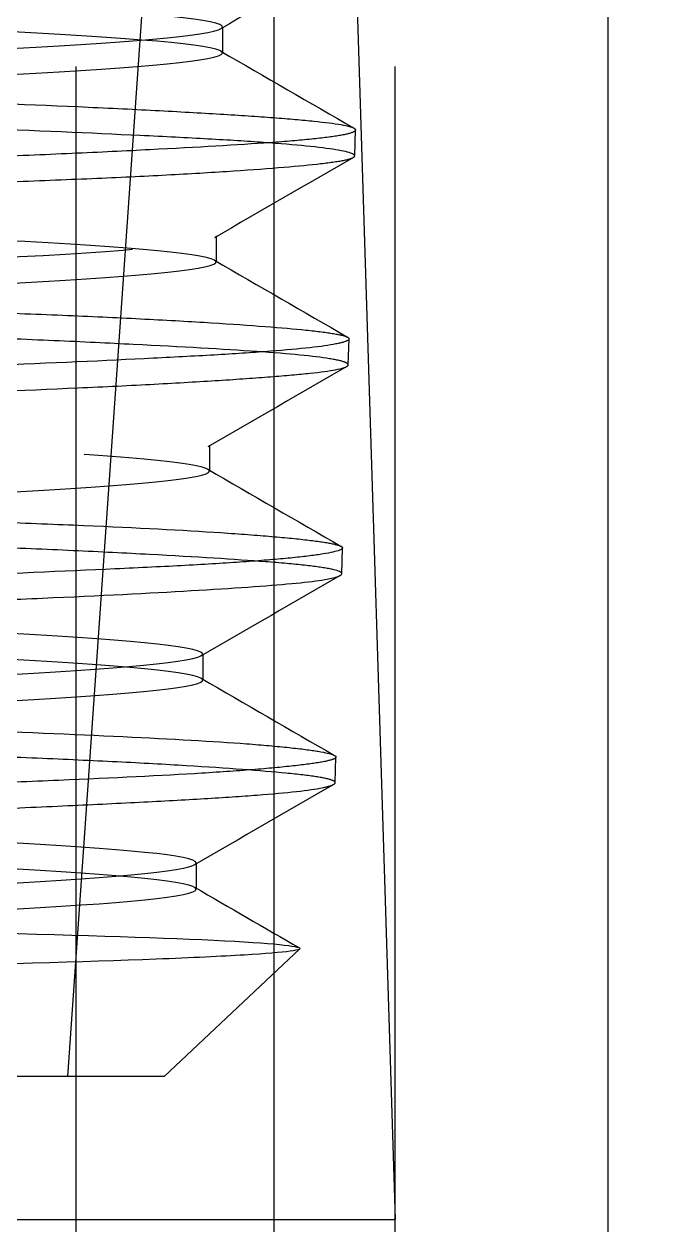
# Model space of a CAD drawing. Header units: millimetres. Extents: x -46397 to 283259, y -8690 to 23983.
# Drawn here: x 273451.32 to 273460.19, y 6804.58 to 6820.93 of the extents above; entities that cross this region are included whole.
import ezdxf

# ---------------------------------------------------------------- set-up
doc = ezdxf.new("R2010")
doc.units = ezdxf.units.MM
doc.linetypes.add('CENTER', pattern=[2, 1.25, -0.25, 0.25, -0.25])
doc.linetypes.add('PHANTOM', pattern=[63.50000000000001, 31.75, -6.35, 6.35, -6.35, 6.35, -6.35])
doc.layers.add('DUONGTAM', color=1, linetype='CENTER', lineweight=0)

# ---------------------------------------------------------------- blocks, each defined once
blk = doc.blocks.new('BO-3')
at = {"color": 251, "linetype": 'PHANTOM', "ltscale": 5, "extrusion": (0, 1, 0)}
for p, q in [((567.2739955116995, 4390.191239330507), (567.2739955116995, 4567.746742069179)), ((570.5395183364453, 4567.746742069157), (571.6175635868276, 4533.24908948701)), ((569.9710847135866, 4515.238244416603), (569.9710847135866, 4562.280497937736)), ((571.6175635868276, 4390.191239330507), (571.6175635868276, 4562.280497937794)), ((574.5185025539831, 4515.238244416603), (574.5185025539831, 4562.280497937736)), ((567.1588266286126, 4535.196704510501), (568.8577513802447, 4559.492460379053)), ((569.2659786486183, 4549.48199878864), (569.2659786486183, 4549.126381753096)), ((571.0667575175758, 4547.725763991755), (571.0777487779851, 4548.078782380271)), ((569.179398536915, 4546.636371969271), (569.179398536915, 4546.280754933727)), ((570.9781913345214, 4544.88118657302), (570.9891924675612, 4545.234522051414)), ((569.0896756350994, 4543.790443097361), (569.0896756350994, 4543.434826061817)), ((570.8896639272862, 4542.037854560473), (570.9006072531047, 4542.389333380121)), ((568.9983530311438, 4540.945444544774), (568.9983530311438, 4540.589827509222)), ((570.8011313130846, 4539.194355308889), (570.811984841479, 4539.542950007282)), ((568.9079060069053, 4538.101062763522), (568.9079060069053, 4537.745445727978)), ((568.4733268096461, 4535.196704510501), (570.3185697334411, 4536.930513324845)), ((568.4733268096461, 4535.196704510508), (541.3618003640149, 4535.196704510508)), ((538.2175635868334, 4533.249089487017), (571.6175635868276, 4533.249089487017))]:
    blk.add_line(p, q, dxfattribs=at)
at = {"color": 251, "linetype": 'PHANTOM', "ltscale": 5}
blk.add_lwpolyline([(-606.0000573569491, 4477.681669438239), (-606.0000573569491, 4527.674642029956, -0.2844896771697005), (-491.0339997755441, 4716.345409370998, -0.2389866582865144), (491.033753531286, 4716.34547604927, -0.2844896771696986), (605.9999426430436, 4527.674642030014), (605.9999426430509, 4477.681669438297)], format="xyb", close=True, dxfattribs=at)
blk.add_lwpolyline([(-600.0000573569491, 4477.681669438239), (-600.0000573569491, 4527.696005619112, -0.2845175878861647), (-488.3209742624063, 4710.993821516439, -0.2389866582865143), (488.3208595484789, 4710.993821516498, -0.284517587886162), (599.9999426430436, 4527.69600561917), (599.9999426430509, 4477.681669438297)], format="xyb", dxfattribs=at)
for points, knots in [([(556.9842061926611, 4535.544134021391), (556.4508933403413, 4535.561680572759), (555.9128016381583, 4535.579227124126), (552.4120812717883, 4535.693086622628), (549.4248986070743, 4535.789399569749), (544.5457099565538, 4535.982025464011), (542.666966264369, 4536.078338411138), (540.7540283998242, 4536.270964305393), (540.725080460601, 4536.367277252513), (542.5356146174599, 4536.559903146775), (544.3702503441309, 4536.656216093896), (549.195998659532, 4536.848841988151), (552.1740679671639, 4536.945154935278), (558.1183445111383, 4537.13778082954), (561.0684379943996, 4537.23409377666), (565.791590453242, 4537.426719670915), (567.5518075364816, 4537.523032618043), (569.1920984845201, 4537.715658512298), (569.0676642172039, 4537.811971459425), (566.9751154226542, 4538.00459735368), (565.0126127409167, 4538.100910300807), (560.0065524497768, 4538.293536195062), (556.9765294931422, 4538.38984914219), (551.0247967730975, 4538.582475036437), (548.1192241318058, 4538.678787983565), (543.5646295486949, 4538.871413877834), (541.9279950616765, 4538.967726824954), (540.56610835623, 4539.160352719202), (540.8446104136237, 4539.256665666337), (543.2158902547671, 4539.449291560584), (545.3022994722123, 4539.545604507719), (550.4776293221512, 4539.738230401967), (553.5525537779613, 4539.834543349101), (559.4972816078225, 4540.027169243349), (562.3509636992821, 4540.123482190476), (566.7248130674707, 4540.316108084731), (568.2330804622907, 4540.412421031859), (569.3114531726169, 4540.605046926114), (568.878572070098, 4540.701359873248), (566.2325508359354, 4540.893985767489), (564.0265253192047, 4540.990298714623), (558.6934547810524, 4541.182924608878), (555.580836287234, 4541.279237556006), (549.6576493377215, 4541.471863450261), (546.8631469054963, 4541.568176397381), (542.6818634597876, 4541.760802291643), (541.3064626075211, 4541.85711523877), (540.5160493557923, 4542.049741133025), (541.1032433137589, 4542.146054080153), (544.0193156856112, 4542.338679974408), (546.3403460102272, 4542.434992921528), (551.8191674246918, 4542.62761881579), (554.9621340645826, 4542.723931762917), (560.8492047555919, 4542.916557657165), (563.5773375755234, 4543.012870604292), (567.5546325928299, 4543.205496498547), (568.7929654231993, 4543.301809445675), (569.2916532026138, 4543.494435339937), (568.5505922167795, 4543.590748287057), (565.3698523225612, 4543.783374181312), (562.9387405202724, 4543.879687128439), (557.3265921660059, 4544.072313022694), (554.1607443729881, 4544.168625969822), (548.324368857051, 4544.361251864077), (545.669678021688, 4544.457564811211), (541.9073649683851, 4544.650190705452), (540.809991407179, 4544.746503652586), (540.6061021062778, 4544.939129546841), (541.5002033944766, 4545.035442493961), (544.9395428508578, 4545.228068388224), (547.4755112121929, 4545.324381335344), (553.2081565094995, 4545.517007229606), (556.3893150972144, 4545.613320176726), (562.1604490608152, 4545.805946070988), (564.7347613623715, 4545.902259018116), (568.2715577721247, 4546.094884912363), (569.2244026107946, 4546.191197859491), (569.1311253467284, 4546.383823753753), (568.0851916970569, 4546.48013670088), (564.3939942070865, 4546.672762595128), (561.7586847281782, 4546.769075542255), (555.9187492998608, 4546.961701436518), (552.7299355390423, 4547.058014383638), (547.0385207515792, 4547.250640277893), (544.5513696954004, 4547.34695322502), (541.2501368302619, 4547.539579119275), (540.4450575440424, 4547.635892066402), (540.8371543134563, 4547.828517960657), (542.0333317992045, 4547.924830907785), (545.9689847467816, 4548.117456802032), (548.6978412349708, 4548.213769749167), (554.6315135297482, 4548.406395643415), (557.820260002336, 4548.502708590542), (563.4175830047461, 4548.695334484804), (565.8109616815345, 4548.791647431932), (568.8670997609152, 4548.984273326179), (569.5215193534968, 4549.080586273314), (568.8296737902856, 4549.273212167562), (567.4852199946763, 4549.369525114689), (563.313160968828, 4549.562151008951), (560.4968176235852, 4549.658463956072), (554.4832767712069, 4549.851089850326), (551.3023681864142, 4549.947402797454), (545.8133683443884, 4550.140028691716), (543.5201841845992, 4550.236341638836), (540.7181297085481, 4550.428967533098), (540.2169119897007, 4550.525280480218), (541.2087052305287, 4550.717906374473), (542.6990913463524, 4550.814219321601), (547.0988762101042, 4551.006845215856), (549.9963935773121, 4551.103158162983), (556.0756520171417, 4551.295784057231), (559.2409229093464, 4551.392097004373), (564.607545533916, 4551.584722898613), (566.7943190875812, 4551.681035845748), (569.3338691392273, 4551.873661740003), (569.6797032157192, 4551.969974687123), (568.3884987918427, 4552.162600581385), (566.7548973177909, 4552.258913528512), (562.1366801083204, 4552.45153942276), (559.1645401659771, 4552.547852369888), (553.0339644888008, 4552.740478264142), (549.8921411790361, 4552.83679121127), (544.6617366534483, 4553.029417105532), (542.5873671044828, 4553.125730052652), (540.3181499913917, 4553.318355946907), (540.1295133110252, 4553.414668894042), (541.718853873841, 4553.607294788289), (543.4925852127199, 4553.703607735417), (548.31934726701, 4553.896233629672), (551.3593344756227, 4553.992546576799), (557.5266117607243, 4554.185172471054), (560.63718677219, 4554.281485418182), (565.7177810351131, 4554.474111312436), (567.673992056516, 4554.570424259564), (569.66566300462, 4554.763050153819), (569.6956632817164, 4554.859363100946), (567.8102015237673, 4555.051988995201), (565.8997889592138, 4555.148301942321), (560.8749427334114, 4555.340927836583), (557.7740920340875, 4555.437240783704), (551.5849092088174, 4555.629866677966), (548.5133546863508, 4555.726179625086), (543.595878998749, 4555.918805519341), (541.7633264642791, 4556.015118466468), (540.0557780356612, 4556.207744360723), (540.1854725837475, 4556.304057307851), (542.3643011772365, 4556.496683202105), (544.407589504437, 4556.592996149233), (549.6195084447681, 4556.785622043488), (552.7740463982627, 4556.881934990615), (558.9701937545615, 4557.07456088487), (561.9950035168731, 4557.170873831998), (566.7363708038465, 4557.363499726252), (568.4400346013426, 4557.45981267338), (569.8575411554193, 4557.652438567635), (569.5674788710312, 4557.748751514762), (567.0987748886691, 4557.94137740901), (564.9267658379395, 4558.037690356145), (559.5393125314731, 4558.230316250399), (556.338439440995, 4558.326629197527), (550.1503774366283, 4558.519255091775), (547.1799693946377, 4558.615568038902), (542.627347799571, 4558.808193933164), (541.057518714224, 4558.904506880284), (539.9352977805247, 4559.097132774546), (540.3860112065449, 4559.193445721674), (543.140366220905, 4559.386071615922), (545.4365995413391, 4559.482384563056), (550.987547319266, 4559.675010457304), (554.2272446642746, 4559.771323404431), (560.39209911332, 4559.963949298686), (563.3005351225438, 4560.060262245814), (567.6521596400416, 4560.252888140069), (569.0835062553524, 4560.349201087196), (569.9058904711856, 4560.541826981451), (569.2946350527054, 4560.638139928578), (566.2595802472497, 4560.830765822826), (563.8439514669008, 4560.927078769968), (558.1420239150466, 4561.119704664208), (554.871154351451, 4561.216017611343), (548.7446650339989, 4561.408643505598), (545.90566548676, 4561.504956452711), (541.7668709189165, 4561.697582346987), (540.4783430313691, 4561.793895294108), (539.959638568107, 4561.986521188363), (540.7309321851353, 4562.082834135483), (542.9665122255392, 4562.212930700993), (543.6546884534473, 4562.246714319368), (544.4295828714385, 4562.280497937743)], [0.01420169776842965, 0.01420169776842965, 0.01420169776842965, 0.01420169776842965, 0.015625, 0.015625, 0.0234375, 0.0234375, 0.03125, 0.03125, 0.0390625, 0.0390625, 0.046875, 0.046875, 0.0546875, 0.0546875, 0.06249999999999999, 0.06249999999999999, 0.0703125, 0.0703125, 0.078125, 0.078125, 0.0859375, 0.0859375, 0.09375, 0.09375, 0.1015625, 0.1015625, 0.109375, 0.109375, 0.1171875, 0.1171875, 0.125, 0.125, 0.1328125, 0.1328125, 0.140625, 0.140625, 0.1484375, 0.1484375, 0.15625, 0.15625, 0.1640625, 0.1640625, 0.171875, 0.171875, 0.1796875, 0.1796875, 0.1875, 0.1875, 0.1953125, 0.1953125, 0.203125, 0.203125, 0.2109375, 0.2109375, 0.21875, 0.21875, 0.2265625, 0.2265625, 0.234375, 0.234375, 0.2421875, 0.2421875, 0.25, 0.25, 0.2578125, 0.2578125, 0.265625, 0.265625, 0.2734375, 0.2734375, 0.28125, 0.28125, 0.2890625, 0.2890625, 0.296875, 0.296875, 0.3046875, 0.3046875, 0.3125, 0.3125, 0.3203125, 0.3203125, 0.328125, 0.328125, 0.3359375, 0.3359375, 0.34375, 0.34375, 0.3515625, 0.3515625, 0.359375, 0.359375, 0.3671875, 0.3671875, 0.375, 0.375, 0.3828125, 0.3828125, 0.390625, 0.390625, 0.3984375, 0.3984375, 0.4062499999999999, 0.4062499999999999, 0.4140624999999999, 0.4140624999999999, 0.4218749999999999, 0.4218749999999999, 0.4296874999999999, 0.4296874999999999, 0.4375000000000001, 0.4375000000000001, 0.4453125000000001, 0.4453125000000001, 0.4531250000000001, 0.4531250000000001, 0.4609375000000001, 0.4609375000000001, 0.4687500000000001, 0.4687500000000001, 0.4765625, 0.4765625, 0.484375, 0.484375, 0.4921875, 0.4921875, 0.5, 0.5, 0.5078125, 0.5078125, 0.515625, 0.515625, 0.5234375, 0.5234375, 0.53125, 0.53125, 0.5390625, 0.5390625, 0.546875, 0.546875, 0.5546875, 0.5546875, 0.5625, 0.5625, 0.5703125, 0.5703125, 0.578125, 0.578125, 0.5859375, 0.5859375, 0.59375, 0.59375, 0.6015625, 0.6015625, 0.609375, 0.609375, 0.6171875, 0.6171875, 0.625, 0.625, 0.6328125, 0.6328125, 0.640625, 0.640625, 0.6484375, 0.6484375, 0.65625, 0.65625, 0.6640625, 0.6640625, 0.671875, 0.671875, 0.6796875, 0.6796875, 0.6875, 0.6875, 0.6953125, 0.6953125, 0.703125, 0.703125, 0.7109375, 0.7109375, 0.71875, 0.71875, 0.7265625, 0.7265625, 0.734375, 0.734375, 0.7371153846154165, 0.7371153846154165, 0.7371153846154165, 0.7371153846154165]), ([(566.3550041261187, 4535.530140692146), (565.5793030514033, 4535.574575815077), (564.640794843901, 4535.619001261988), (561.2537858443684, 4535.75976481679), (558.3345506310579, 4535.856077763918), (552.4120812717883, 4536.048703658173), (549.4248986070743, 4536.1450166053), (544.5457099565538, 4536.337642499555), (542.666966264369, 4536.433955446682), (540.7540283998242, 4536.626581340937), (540.725080460601, 4536.722894288065), (542.5356146174599, 4536.91552018232), (544.3702503441309, 4537.011833129447), (549.195998659532, 4537.204459023702), (552.1740679671639, 4537.300771970822), (558.1183445111383, 4537.493397865084), (561.0684379943996, 4537.589710812204), (565.791590453242, 4537.782336706467), (567.5518075364816, 4537.878649653587), (569.1920984845201, 4538.071275547849), (569.0676642172039, 4538.167588494976), (566.9751154226542, 4538.360214389224), (565.0126127409167, 4538.456527336351), (560.0065524497768, 4538.649153230606), (556.9765294931422, 4538.745466177741), (551.0247967730975, 4538.938092071989), (548.1192241318058, 4539.034405019109), (543.5646295486949, 4539.227030913378), (541.9279950616765, 4539.323343860498), (540.56610835623, 4539.515969754753), (540.8446104136237, 4539.612282701881), (543.2158902547671, 4539.804908596136), (545.3022994722123, 4539.901221543263), (550.4776293221512, 4540.093847437518), (553.5525537779613, 4540.190160384645), (559.4972816078225, 4540.382786278893), (562.3509636992821, 4540.479099226028), (566.7248130674707, 4540.671725120283), (568.2330804622907, 4540.76803806741), (569.3114531726169, 4540.960663961658), (568.878572070098, 4541.056976908792), (566.2325508359354, 4541.24960280304), (564.0265253192047, 4541.345915750167), (558.6934547810524, 4541.53854164443), (555.580836287234, 4541.63485459155), (549.6576493377215, 4541.827480485812), (546.8631469054963, 4541.923793432932), (542.6818634597876, 4542.116419327194), (541.3064626075211, 4542.212732274314), (540.5160493557923, 4542.405358168569), (541.1032433137589, 4542.501671115697), (544.0193156856112, 4542.694297009952), (546.3403460102272, 4542.790609957079), (551.8191674246918, 4542.983235851334), (554.9621340645826, 4543.079548798461), (560.8492047555919, 4543.272174692716), (563.5773375755234, 4543.368487639844), (567.5546325928299, 4543.561113534099), (568.7929654231993, 4543.657426481219), (569.2916532026138, 4543.850052375481), (568.5505922167795, 4543.946365322601), (565.3698523225612, 4544.138991216863), (562.9387405202724, 4544.235304163991), (557.3265921660059, 4544.427930058246), (554.1607443729881, 4544.524243005366), (548.324368857051, 4544.716868899628), (545.669678021688, 4544.813181846755), (541.9073649683851, 4545.005807740996), (540.809991407179, 4545.102120688138), (540.6061021062778, 4545.294746582385), (541.5002033944766, 4545.391059529513), (544.9395428508578, 4545.583685423768), (547.4755112121929, 4545.679998370888), (553.2081565094995, 4545.87262426515), (556.3893150972144, 4545.968937212278), (562.1604490608152, 4546.161563106532), (564.7347613623715, 4546.25787605366), (568.2715577721247, 4546.450501947915), (569.2244026107946, 4546.546814895035), (569.1311253467284, 4546.739440789297), (568.0851916970569, 4546.835753736425), (564.3939942070865, 4547.028379630672), (561.7586847281782, 4547.1246925778), (555.9187492998608, 4547.317318472062), (552.7299355390423, 4547.413631419189), (547.0385207515792, 4547.606257313437), (544.5513696954004, 4547.702570260564), (541.2501368302619, 4547.895196154819), (540.4450575440424, 4547.991509101947), (540.8371543134563, 4548.184134996209), (542.0333317992045, 4548.280447943336), (545.9689847467816, 4548.473073837584), (548.6978412349708, 4548.569386784719), (554.6315135297482, 4548.762012678966), (557.820260002336, 4548.858325626094), (563.4175830047461, 4549.050951520348), (565.8109616815345, 4549.147264467476), (568.8670997609152, 4549.339890361724), (569.5215193534968, 4549.436203308858), (568.8296737902856, 4549.628829203113), (567.4852199946763, 4549.725142150233), (563.313160968828, 4549.917768044495), (560.4968176235852, 4550.014080991623), (554.4832767712069, 4550.206706885878), (551.3023681864142, 4550.303019832998), (545.8133683443884, 4550.49564572726), (543.5201841845992, 4550.59195867438), (540.7181297085481, 4550.784584568642), (540.2169119897007, 4550.880897515763), (541.2087052305287, 4551.073523410018), (542.6990913463524, 4551.169836357152), (547.0988762101042, 4551.3624622514), (549.9963935773121, 4551.458775198535), (556.0756520171417, 4551.651401092782), (559.2409229093464, 4551.747714039917), (564.607545533916, 4551.940339934157), (566.7943190875812, 4552.036652881292), (569.3338691392273, 4552.229278775547), (569.6797032157192, 4552.325591722674), (568.3884987918427, 4552.518217616929), (566.7548973177909, 4552.614530564057), (562.1366801083204, 4552.807156458312), (559.1645401659771, 4552.903469405439), (553.0339644888008, 4553.096095299694), (549.8921411790361, 4553.192408246814), (544.6617366534483, 4553.385034141076), (542.5873671044828, 4553.481347088196), (540.3181499913917, 4553.673972982459), (540.1295133110252, 4553.770285929586), (541.718853873841, 4553.962911823834), (543.4925852127199, 4554.059224770961), (548.31934726701, 4554.251850665216), (551.3593344756227, 4554.348163612343), (557.5266117607243, 4554.540789506598), (560.63718677219, 4554.637102453726), (565.7177810351131, 4554.829728347981), (567.673992056516, 4554.926041295108), (569.66566300462, 4555.118667189363), (569.6956632817164, 4555.21498013649), (567.8102015237673, 4555.407606030745), (565.8997889592138, 4555.503918977873), (560.8749427334114, 4555.696544872128), (557.7740920340875, 4555.792857819248), (551.5849092088174, 4555.98548371351), (548.5133546863508, 4556.081796660637), (543.595878998749, 4556.274422554892), (541.7633264642791, 4556.37073550202), (540.0557780356612, 4556.563361396275), (540.1854725837475, 4556.659674343395), (542.3643011772365, 4556.852300237657), (544.407589504437, 4556.948613184784), (549.6195084447681, 4557.141239079039), (552.7740463982627, 4557.237552026159), (558.9701937545615, 4557.430177920414), (561.9950035168731, 4557.526490867542), (566.7363708038465, 4557.719116761797), (568.4400346013426, 4557.815429708924), (569.8575411554193, 4558.008055603179), (569.5674788710312, 4558.104368550306), (567.0987748886691, 4558.296994444561), (564.9267658379395, 4558.393307391689), (559.5393125314731, 4558.585933285944), (556.338439440995, 4558.682246233071), (550.1503774366283, 4558.874872127326), (547.1799693946377, 4558.971185074446), (542.627347799571, 4559.163810968708), (541.057518714224, 4559.260123915828), (539.9352977805247, 4559.452749810091), (540.3860112065449, 4559.549062757218), (543.140366220905, 4559.741688651466), (545.4365995413391, 4559.8380015986), (550.987547319266, 4560.030627492848), (554.2272446642746, 4560.126940439983), (560.39209911332, 4560.319566334238), (563.3005351225438, 4560.415879281358), (567.6521596400416, 4560.608505175613), (569.0835062553524, 4560.70481812274), (569.9058904711856, 4560.897444016995), (569.2946350527054, 4560.99375696413), (566.2595802472497, 4561.186382858377), (563.8439514669008, 4561.282695805512), (558.1420239150466, 4561.475321699752), (554.871154351451, 4561.571634646887), (548.7446650339989, 4561.764260541142), (545.90566548676, 4561.860573488262), (541.7668709189165, 4562.053199382532), (540.4783430313691, 4562.149512329652), (540.1878685319389, 4562.257382830434), (540.1715875643422, 4562.268940384089), (540.1698940584902, 4562.280497937743)], [0.004206854208497886, 0.004206854208497886, 0.004206854208497886, 0.004206854208497886, 0.0078125, 0.0078125, 0.015625, 0.015625, 0.0234375, 0.0234375, 0.03125, 0.03125, 0.0390625, 0.0390625, 0.046875, 0.046875, 0.0546875, 0.0546875, 0.0625, 0.0625, 0.0703125, 0.0703125, 0.078125, 0.078125, 0.0859375, 0.0859375, 0.09374999999999999, 0.09374999999999999, 0.1015625, 0.1015625, 0.109375, 0.109375, 0.1171875, 0.1171875, 0.125, 0.125, 0.1328125, 0.1328125, 0.140625, 0.140625, 0.1484375, 0.1484375, 0.15625, 0.15625, 0.1640625, 0.1640625, 0.171875, 0.171875, 0.1796875, 0.1796875, 0.1875, 0.1875, 0.1953125, 0.1953125, 0.203125, 0.203125, 0.2109375, 0.2109375, 0.21875, 0.21875, 0.2265625, 0.2265625, 0.234375, 0.234375, 0.2421875, 0.2421875, 0.25, 0.25, 0.2578125, 0.2578125, 0.265625, 0.265625, 0.2734375, 0.2734375, 0.28125, 0.28125, 0.2890625, 0.2890625, 0.296875, 0.296875, 0.3046875, 0.3046875, 0.3125, 0.3125, 0.3203125, 0.3203125, 0.328125, 0.328125, 0.3359375, 0.3359375, 0.34375, 0.34375, 0.3515625, 0.3515625, 0.3593750000000001, 0.3593750000000001, 0.3671874999999999, 0.3671874999999999, 0.375, 0.375, 0.3828125, 0.3828125, 0.390625, 0.390625, 0.3984375, 0.3984375, 0.40625, 0.40625, 0.4140625, 0.4140625, 0.4218750000000001, 0.4218750000000001, 0.4296874999999999, 0.4296874999999999, 0.4375, 0.4375, 0.4453125, 0.4453125, 0.453125, 0.453125, 0.4609375, 0.4609375, 0.46875, 0.46875, 0.4765625, 0.4765625, 0.4843750000000001, 0.4843750000000001, 0.4921874999999999, 0.4921874999999999, 0.5, 0.5, 0.5078125, 0.5078125, 0.515625, 0.515625, 0.5234375, 0.5234375, 0.53125, 0.53125, 0.5390625, 0.5390625, 0.546875, 0.546875, 0.5546875, 0.5546875, 0.5625, 0.5625, 0.5703125, 0.5703125, 0.578125, 0.578125, 0.5859375, 0.5859375, 0.59375, 0.59375, 0.6015625, 0.6015625, 0.609375, 0.609375, 0.6171875, 0.6171875, 0.625, 0.625, 0.6328125, 0.6328125, 0.640625, 0.640625, 0.6484375, 0.6484375, 0.65625, 0.65625, 0.6640625, 0.6640625, 0.671875, 0.671875, 0.6796875, 0.6796875, 0.6875, 0.6875, 0.6953125, 0.6953125, 0.703125, 0.703125, 0.7109375, 0.7109375, 0.71875, 0.71875, 0.7265625, 0.7265625, 0.727500000000027, 0.727500000000027, 0.727500000000027, 0.727500000000027]), ([(567.2979146217112, 4548.396187804592), (567.6735250714701, 4548.37936613696), (568.0264438120648, 4548.362145880648), (568.3495227214007, 4548.345205294481), (568.6726016307366, 4548.328264708314), (568.96815129678, 4548.311502821274), (569.2364916286024, 4548.295022286005)], [0.4992539758567349, 0.4992539758567349, 0.4992539758567349, 0.4992539758567349, 0.5003678914975832, 0.5003678914975832, 0.5003678914975832, 0.5014818071384315, 0.5014818071384315, 0.5014818071384315, 0.5014818071384315]), ([(569.2364916286024, 4548.295022286005), (569.5048319604248, 4548.278541750729), (569.7459646667703, 4548.26234318718), (569.9592439109983, 4548.246324951546), (570.1725231552264, 4548.230306715912), (570.3578889468045, 4548.214436691069), (570.5107136351871, 4548.198809426442)], [0.5014818071384315, 0.5014818071384315, 0.5014818071384315, 0.5014818071384315, 0.5025957227792797, 0.5025957227792797, 0.5025957227792797, 0.503709638420128, 0.503709638420128, 0.503709638420128, 0.503709638420128]), ([(568.1433145595947, 4548.002674067819), (567.476882959425, 4548.034455599442), (566.7148846210912, 4548.06843575196), (565.8555393947754, 4548.102515479721), (565.4258667816175, 4548.119555343601), (564.9716951528098, 4548.13656783837), (564.5038973853516, 4548.153068046082)], [0.2393507528250587, 0.2393507528250587, 0.2393507528250587, 0.2393507528250587, 0.2415669634993649, 0.2415669634993649, 0.2415669634993649, 0.2426750688365179, 0.2426750688365179, 0.2426750688365179, 0.2426750688365179]), ([(571.0556423150701, 4547.709304929045), (571.0986344630073, 4547.740914231359), (571.0181379796413, 4547.774735955263), (570.809699435049, 4547.809008369139), (570.6012608904566, 4547.843280783014), (570.271046732465, 4547.876398517295), (569.8255964238488, 4547.908189691614)], [0.2327021208021404, 0.2327021208021404, 0.2327021208021404, 0.2327021208021404, 0.2349183314764465, 0.2349183314764465, 0.2349183314764465, 0.2371345421507526, 0.2371345421507526, 0.2371345421507526, 0.2371345421507526]), ([(570.8556997542328, 4548.00160571872), (570.7600666327344, 4547.985169538562), (570.63389543019, 4547.969047046001), (570.4767396483803, 4547.953116057786), (570.3195838665706, 4547.937185069572), (570.1299631561851, 4547.92134995326), (569.9122410313867, 4547.905668255215)], [0.508165300983521, 0.508165300983521, 0.508165300983521, 0.508165300983521, 0.5092792166243693, 0.5092792166243693, 0.5092792166243693, 0.5103931322652174, 0.5103931322652174, 0.5103931322652174, 0.5103931322652174]), ([(567.2146625646274, 4547.758213301746), (566.835059035744, 4547.741183272385), (566.4343374655582, 4547.724438530375), (566.0131079446874, 4547.708037878885), (565.5918784238165, 4547.691637227395), (565.1501379695837, 4547.67558053695), (564.6877695277799, 4547.659723709356)], [0.5137348791877622, 0.5137348791877622, 0.5137348791877622, 0.5137348791877622, 0.5148487948286105, 0.5148487948286105, 0.5148487948286105, 0.5159627104694587, 0.5159627104694587, 0.5159627104694587, 0.5159627104694587]), ([(570.4020787904155, 4545.354775906071), (570.5578509808402, 4545.33874034425), (570.68458789133, 4545.322806773405), (570.7787755512982, 4545.307040037293), (570.8729632112663, 4545.29127330118), (570.935171524121, 4545.275658750154), (570.9661756826681, 4545.259683968838)], [0.5683167455893267, 0.5683167455893267, 0.5683167455893267, 0.5683167455893267, 0.5694306612301749, 0.5694306612301749, 0.5694306612301749, 0.5705445768710232, 0.5705445768710232, 0.5705445768710232, 0.5705445768710232]), ([(570.9661756826681, 4545.259683968838), (570.9971798412735, 4545.243709187522), (570.9969725885894, 4545.227214003102), (570.965240462363, 4545.210306928897), (570.9335083361366, 4545.193399854692), (570.8696533521288, 4545.176077288506), (570.7743260827847, 4545.158961537654)], [0.5705445768710232, 0.5705445768710232, 0.5705445768710232, 0.5705445768710232, 0.5716584925118714, 0.5716584925118714, 0.5716584925118714, 0.5727724081527197, 0.5727724081527197, 0.5727724081527197, 0.5727724081527197]), ([(569.840401332418, 4545.059925095313), (569.6248680498102, 4545.043976062556), (569.378275948402, 4545.028168019275), (569.1028341262427, 4545.012339367127), (568.8273923040833, 4544.99651071498), (568.5260883796145, 4544.980811952493), (568.1997554783011, 4544.964708868723)], [0.5750002394344161, 0.5750002394344161, 0.5750002394344161, 0.5750002394344161, 0.5761141550752644, 0.5761141550752644, 0.5761141550752644, 0.5772280707161127, 0.5772280707161127, 0.5772280707161127, 0.5772280707161127]), ([(568.3386585023254, 4544.619361908186), (568.6595392552554, 4544.636550229759), (568.9515181935858, 4544.653582058276), (569.2153313191666, 4544.670303662857), (569.4791444447474, 4544.687025267438), (569.7147888376494, 4544.703436758147), (569.9219955746958, 4544.719599868597)], [0.1628914845614981, 0.1628914845614981, 0.1628914845614981, 0.1628914845614981, 0.1639995898986511, 0.1639995898986511, 0.1639995898986511, 0.1651076952358041, 0.1651076952358041, 0.1651076952358041, 0.1651076952358041]), ([(569.9347767124127, 4542.545907803335), (570.1341800546797, 4542.528854489323), (570.302541877405, 4542.512113890221), (570.4404397495964, 4542.495698548937), (570.5783376217878, 4542.479283207653), (570.6857709971373, 4542.463193141873), (570.7622159664461, 4542.447230336478)], [0.6318099371176772, 0.6318099371176772, 0.6318099371176772, 0.6318099371176772, 0.6329238527585254, 0.6329238527585254, 0.6329238527585254, 0.6340377683993736, 0.6340377683993736, 0.6340377683993736, 0.6340377683993736]), ([(568.8414609038155, 4541.808030732547), (569.4099409347982, 4541.841064056793), (569.8741255032364, 4541.873014322042), (570.2090304508456, 4541.904533602185), (570.5439353984548, 4541.936052882327), (570.7573862329591, 4541.968630830528), (570.8450461722095, 4542.003270824705)], [0.0997294803437745, 0.0997294803437745, 0.0997294803437745, 0.0997294803437745, 0.1019456910180806, 0.1019456910180806, 0.1019456910180806, 0.1041619016923867, 0.1041619016923867, 0.1041619016923867, 0.1041619016923867]), ([(570.1307165522594, 4539.323504004995), (569.7948741962609, 4539.355724891673), (569.3415613199468, 4539.38979657536), (568.7715337503469, 4539.424420057974), (568.4865199655469, 4539.441731799281), (568.1701165512786, 4539.459150337734), (567.8307761028991, 4539.476074743183)], [0.04432421348612201, 0.04432421348612201, 0.04432421348612201, 0.04432421348612201, 0.04654042416042811, 0.04654042416042811, 0.04654042416042811, 0.04764852949758114, 0.04764852949758114, 0.04764852949758114, 0.04764852949758114]), ([(567.089471963176, 4538.878233283085), (567.4646213236847, 4538.895409950372), (567.8124855938368, 4538.912215314067), (568.1337252361118, 4538.928666326876), (568.4549648783868, 4538.945117339685), (568.7495775956777, 4538.961213901526), (569.0172541913344, 4538.97719277842)], [0.03435126545174461, 0.03435126545174461, 0.03435126545174461, 0.03435126545174461, 0.03545937078889766, 0.03545937078889766, 0.03545937078889766, 0.0365674761260507, 0.0365674761260507, 0.0365674761260507, 0.0365674761260507]), ([(557.6609136771585, 4537.329373276003), (559.028927820531, 4537.303601538628), (560.3580210026412, 4537.279150095161), (562.8866517756833, 4537.230141429874), (564.0676400253433, 4537.204444974912), (566.6672517622355, 4537.138270419124), (567.9241537814378, 4537.101186677832), (569.7676043855026, 4537.025657860348), (570.2094684297044, 4536.985394667103), (570.3950819915044, 4536.915315115246), (570.1490752270038, 4536.88368247735), (569.2563058757514, 4536.82953350525), (568.8521487238759, 4536.80980910634), (567.3959758120182, 4536.752531597424), (566.1044048247859, 4536.717912609452), (562.9929844059516, 4536.644392288817), (561.1886057886295, 4536.603465811411), (557.561072785029, 4536.532792217582), (555.7764933611325, 4536.501573140693), (553.0409769738326, 4536.447311145774), (552.092090859107, 4536.427989587395), (549.4132708139659, 4536.373691981371), (547.759682954289, 4536.341445915754), (544.7544257594272, 4536.268487379715), (543.4485629687842, 4536.228224794137), (542.0023412435548, 4536.173742466006), (541.6122176513309, 4536.156719974944), (540.6165227383608, 4536.09988828118), (540.39107910241, 4536.05912941616), (540.5840629139566, 4535.990352476492), (540.9882158812834, 4535.956424702363), (542.2439839693834, 4535.896090091166), (542.7167572642211, 4535.876999750955), (544.309439896926, 4535.822780466118), (545.6157975876995, 4535.790296891861), (548.6612806528283, 4535.716852594753), (550.3905141850701, 4535.677704839367), (553.7750046690344, 4535.609556009094), (555.3941958672658, 4535.578385423029), (556.9842061926611, 4535.544134021391)], [-5.991371409051268, -5.991371409051268, -5.991371409051268, -5.991371409051268, -5.756166265369289, -5.756166265369289, -5.515869508332662, -5.515869508332662, -5.167354295025026, -5.167354295025026, -4.794197810695945, -4.794197810695945, -4.422974596850856, -4.422974596850856, -4.224999867509494, -4.224999867509494, -3.835017350799232, -3.835017350799232, -3.438430598974849, -3.438430598974849, -3.085621105148252, -3.085621105148252, -2.895457568241778, -2.895457568241778, -2.534856302968772, -2.534856302968772, -2.15151326536892, -2.15151326536892, -1.96976916161726, -1.96976916161726, -1.564135986290515, -1.564135986290515, -1.177054789247284, -1.177054789247284, -1.000421091336177, -1.000421091336177, -0.6602304835031685, -0.6602304835031685, -0.308797761784857, -0.308797761784857, 0, 0, 0, 0])]:
    blk.add_open_spline(points, degree=3, knots=knots, dxfattribs=at)
for points in [[(571.1380431919824, 4550.552022681131), (570.506855707441, 4550.187143458414), (569.8756886064657, 4549.822228974332), (569.2445511811529, 4549.457263168941)], [(569.2448674874613, 4549.150844044696), (569.8490768322081, 4548.801420329615), (570.4533148810442, 4548.452046043694), (571.0575729931006, 4548.10270634259)], [(564.7916801880929, 4548.49182524117), (565.7106664469175, 4548.460646632422), (566.5466937221354, 4548.429831139849), (567.2979146217112, 4548.396187804592)], [(570.5107136351871, 4548.198809426442), (570.8163630118943, 4548.167554897187), (570.9986959016533, 4548.136514051006), (571.057299837179, 4548.102863723539)], [(571.0503560796496, 4548.051773460702), (571.0164292073168, 4548.034791726113), (570.9513328757312, 4548.018041898871), (570.8556997542328, 4548.00160571872)], [(571.057299837179, 4548.102863723539), (571.0866018049419, 4548.08603855981), (571.0842829520116, 4548.068755195291), (571.0503560796496, 4548.051773460702)], [(569.0689910039946, 4547.955418570407), (568.7870131310483, 4547.971117597601), (568.4765303596505, 4547.986783302007), (568.1433145595947, 4548.002674067819)], [(569.9122410313867, 4547.905668255215), (569.4767967817606, 4547.874304859124), (568.9313571344246, 4547.842987044587), (568.2775453699287, 4547.809313191963)], [(569.8255964238488, 4547.908189691614), (569.6028712695406, 4547.924085278766), (569.3509688769118, 4547.939719543228), (569.0689910039946, 4547.955418570407)], [(568.2775453699287, 4547.809313191963), (567.9506394876516, 4547.792476265658), (567.5942660935398, 4547.7752433311), (567.2146625646274, 4547.758213301746)], [(570.8965649056481, 4547.662221541792), (570.9814976408088, 4547.677974140501), (571.034146241087, 4547.693500277888), (571.0556423150701, 4547.709304929045)], [(571.048903373332, 4547.704942766792), (570.418667773687, 4547.340668868212), (569.7884524412802, 4546.976359909091), (569.1582666838949, 4546.611999810109)], [(569.3201007718744, 4547.515344447307), (569.84974125796, 4547.549591414947), (570.2586128565599, 4547.58276358325), (570.5498667220236, 4547.614725724652)], [(570.5498667220236, 4547.614725724652), (570.6954936547554, 4547.630706795357), (570.8116321704583, 4547.646468943083), (570.8965649056481, 4547.662221541792)], [(566.2436137618497, 4547.368838637271), (566.6601563639997, 4547.384555032218), (567.0514404946589, 4547.400038514523), (567.4181305372331, 4547.415774880861)], [(567.4181305372331, 4547.415774880861), (567.7848205798073, 4547.431511247207), (568.1269147765997, 4547.447608396196), (568.4442093718098, 4547.464305509387)], [(568.4442093718098, 4547.464305509387), (568.7615039670491, 4547.481002622571), (569.0552805288462, 4547.49822096348), (569.3201007718744, 4547.515344447307)], [(569.1584357267129, 4546.304953783929), (569.7625370484311, 4545.95564229965), (570.3666673617845, 4545.606380956884), (570.9708178402507, 4545.257154509356)], [(565.9605398228741, 4545.601611546121), (566.3834960134118, 4545.585888225371), (566.7823352085834, 4545.570335440982), (567.1574478922994, 4545.554462325224)], [(567.1574478922994, 4545.554462325224), (567.5325605760445, 4545.538589209467), (567.8839413654059, 4545.522255288164), (568.21115936368, 4545.505386632361)], [(568.21115936368, 4545.505386632361), (568.5383773619251, 4545.488517976566), (568.8427190150833, 4545.471156793883), (569.1158300541574, 4545.454077781727)], [(569.1158300541574, 4545.454077781727), (569.6620521323639, 4545.419919757409), (570.0905344095663, 4545.386847029728), (570.4020787904155, 4545.354775906071)], [(566.9716237218236, 4545.2100276491), (566.5843734641094, 4545.227229858869), (566.1741130124137, 4545.244262276789), (565.7455902176735, 4545.260857014833)], [(568.052239724173, 4545.158837877945), (567.7187722735689, 4545.175658445773), (567.3588739795086, 4545.192825439332), (566.9716237218236, 4545.2100276491)], [(569.7344973043946, 4545.062399355582), (569.2813649876043, 4545.09409985389), (568.7191746254102, 4545.12519674229), (568.052239724173, 4545.158837877945)], [(570.7743260827847, 4545.158961537654), (570.5836715440382, 4545.124730035957), (570.2714678976918, 4545.091823160834), (569.840401332418, 4545.059925095313)], [(568.1997554783011, 4544.964708868723), (567.5470896757033, 4544.932502701184), (566.7945754266402, 4544.898022391255), (565.9399790731841, 4544.863717320168)], [(570.7215007499908, 4544.965686373482), (570.5150910096418, 4544.998995405756), (570.1876296211849, 4545.030698857267), (569.7344973043946, 4545.062399355582)], [(570.9385508956038, 4544.914801711737), (570.8973996680288, 4544.932029334461), (570.8247056201799, 4544.949031857348), (570.7215007499908, 4544.965686373482)], [(570.9583347318694, 4544.858457385435), (570.3283508464228, 4544.494295806606), (569.6983874401194, 4544.130098912185), (569.0684538960049, 4543.765850574604)], [(569.9219955746958, 4544.719599868597), (570.1292023117421, 4544.735762979053), (570.3087362961087, 4544.751762428761), (570.4566232011421, 4544.767586646671)], [(570.4566232011421, 4544.767586646671), (570.7523970111797, 4544.799235082497), (570.921201773046, 4544.830020469268), (570.966149983491, 4544.863550349826)], [(570.966149983491, 4544.863550349826), (570.9886240887281, 4544.880315290106), (570.9797021231498, 4544.897574089006), (570.9385508956038, 4544.914801711737)], [(567.2972011701495, 4544.568143493063), (567.6677211281494, 4544.584841399545), (568.0177777493373, 4544.602173586605), (568.3386585023254, 4544.619361908186)], [(564.8070547327807, 4544.472565475615), (565.7263892000774, 4544.504201999294), (566.5561612540914, 4544.534747680114), (567.2972011701495, 4544.568143493063)], [(569.06810510988, 4543.45972276045), (569.6730325727549, 4543.109887170638), (570.2779902951443, 4542.760103899291), (570.8829690232815, 4542.410356958735)], [(566.2052769315778, 4542.743479131004), (566.6183655336499, 4542.727421449923), (567.012216726318, 4542.711473936371), (567.3766916853783, 4542.695670783247)], [(567.3766916853783, 4542.695670783247), (568.105641603499, 4542.66406447699), (568.7286279039981, 4542.631831573624), (569.2451265635027, 4542.597553478994)], [(569.2451265635027, 4542.597553478994), (569.5033758932259, 4542.580414431675), (569.7353733701748, 4542.562961117354), (569.9347767124127, 4542.545907803335)], [(567.2326867956435, 4542.351853999138), (566.8628159508517, 4542.368775562576), (566.4702740012144, 4542.385351308829), (566.0552797685668, 4542.401619052271)], [(568.2723056522373, 4542.300283612149), (567.9515273149009, 4542.31756629379), (567.6025576404645, 4542.3349324357), (567.2326867956435, 4542.351853999138)], [(570.8967764862173, 4542.399464979168), (570.9223582989362, 4542.367714266828), (570.8213770974544, 4542.334970840577), (570.5949400824029, 4542.300677360345)], [(570.7622159664461, 4542.447230336478), (570.8386609357549, 4542.43126753109), (570.8839855798287, 4542.415340335345), (570.8967764862173, 4542.399464979168)], [(568.7602560217492, 4542.150823772175), (568.469752917299, 4542.134939521096), (568.1484577938681, 4542.119071647936), (567.8023587624775, 4542.103097420757)], [(569.8511114234861, 4542.201044282436), (569.4392704789061, 4542.232663889659), (568.9138623268809, 4542.265718248851), (568.2723056522373, 4542.300283612149)], [(569.5458757842425, 4542.199033443798), (569.3125332974596, 4542.1827001932), (569.0507591262285, 4542.166708023255), (568.7602560217492, 4542.150823772175)], [(570.1598856661585, 4542.249081541438), (569.9841318196268, 4542.232040893989), (569.7792182710255, 4542.215366694403), (569.5458757842425, 4542.199033443798)], [(570.381490924512, 4542.153424648033), (570.2348870908027, 4542.169440047433), (570.0570318957616, 4542.185234478824), (569.8511114234861, 4542.201044282436)], [(570.5949400824029, 4542.300677360345), (570.4817215748772, 4542.283530620221), (570.3356395126611, 4542.266122188881), (570.1598856661585, 4542.249081541438)], [(570.7252851491794, 4542.104931525548), (570.6423499197699, 4542.121319234564), (570.5280947582214, 4542.137409248626), (570.381490924512, 4542.153424648033)], [(567.8023587624775, 4542.103097420757), (567.1101606996963, 4542.071148966406), (566.3263738117821, 4542.037877852363), (565.4529912621365, 4542.003592256962)], [(570.868764236191, 4542.014407344435), (570.2380012573849, 4541.649711096488), (569.6072596019367, 4541.284978067128), (568.976549141109, 4540.920191281617)], [(570.8450461722095, 4542.003270824705), (570.93270611146, 4542.037910818875), (570.8911556079402, 4542.072156107508), (570.7252851491794, 4542.104931525548)], [(565.5800866718928, 4541.65557303574), (566.0123485270888, 4541.671830428695), (566.4267180754396, 4541.688846998473), (566.8176242545887, 4541.706107149123)], [(566.8176242545887, 4541.706107149123), (567.5994366128871, 4541.740627450428), (568.2729808728618, 4541.774997408294), (568.8414609038155, 4541.808030732547)], [(568.9763334406598, 4540.615269528371), (569.5820870383177, 4540.264872553085), (570.1878719498636, 4539.91452974499), (570.7936785528436, 4539.564224472186)], [(565.6082732662326, 4539.919225801754), (566.4660846047336, 4539.885613138333), (567.2349180333549, 4539.853595047298), (567.9112171297602, 4539.821513248815)], [(567.9112171297602, 4539.821513248815), (568.5875162261655, 4539.789431450339), (569.1465015071735, 4539.757841975992), (569.5918666106882, 4539.723827388934)], [(569.5918666106882, 4539.723827388934), (569.81454916246, 4539.706820095413), (570.0086489446694, 4539.689495109309), (570.1731746816076, 4539.672144234832)], [(566.7417580662586, 4539.525691781997), (566.3552473858581, 4539.541880976987), (565.9453921017994, 4539.557755964543), (565.5118367396644, 4539.5736394128)], [(570.1731746816076, 4539.672144234832), (570.3377004185168, 4539.654793360362), (570.4703833922977, 4539.637641047604), (570.5710280932835, 4539.620915975396)], [(570.5710280932835, 4539.620915975396), (570.7723174952553, 4539.587465830995), (570.8484981058864, 4539.555738469036), (570.7960333903029, 4539.523743148366)], [(567.8307761028991, 4539.476074743183), (567.4914356544905, 4539.492999148639), (567.12826874663, 4539.509502587014), (566.7417580662586, 4539.525691781997)], [(569.7121065120737, 4539.373550213943), (569.498280759959, 4539.356285118312), (569.2532903834945, 4539.339141516062), (568.9826228838647, 4539.322500853046)], [(570.2595354138757, 4539.425221029149), (570.1081089471991, 4539.40812447674), (569.9259322642174, 4539.390815309573), (569.7121065120737, 4539.373550213943)], [(570.6213171491981, 4539.475448372901), (570.5316329429334, 4539.459148438142), (570.4109618805232, 4539.442317581557), (570.2595354138757, 4539.425221029149)], [(570.7960333903029, 4539.523743148366), (570.7698010325257, 4539.507745488034), (570.7110013554338, 4539.491748307661), (570.6213171491981, 4539.475448372901)], [(567.0373802616377, 4539.225784296399), (566.6593329591269, 4539.209798647815), (566.2539303922094, 4539.193638853456), (565.8311301739304, 4539.177113591493)], [(568.9826228838647, 4539.322500853046), (568.4412878845469, 4539.289219527014), (567.7934748667176, 4539.257755593568), (567.0373802616377, 4539.225784296399)], [(570.5413477816328, 4539.275501864195), (570.4364882037626, 4539.291434026007), (570.2986377302441, 4539.307393561659), (570.1307165522594, 4539.323504004995)], [(570.7606130308995, 4539.227220867437), (570.7191912920098, 4539.243570109636), (570.646207359503, 4539.25956970239), (570.5413477816328, 4539.275501864195)], [(570.789366815472, 4539.177060469749), (570.8118976285914, 4539.194172798587), (570.8020347697893, 4539.210871625244), (570.7606130308995, 4539.227220867437)], [(570.7806886763137, 4539.171363568541), (570.1489984414657, 4538.806071499592), (569.5173302020994, 4538.440741419512), (568.8856942478742, 4538.075355589015)], [(569.7371923142346, 4539.02516790837), (570.1577916163078, 4539.057241677558), (570.4531280206284, 4539.090694580449), (570.6254621747066, 4539.125235644864)], [(570.6254621747066, 4539.125235644864), (570.7116292517458, 4539.142506177075), (570.7668360024109, 4539.15994814091), (570.789366815472, 4539.177060469749)], [(569.0172541913344, 4538.97719277842), (569.2849307870201, 4538.993171655315), (569.5268926631834, 4539.009131023773), (569.7371923142346, 4539.02516790837)], [(565.8904814442503, 4538.826211385542), (566.311153971008, 4538.843492197859), (566.7143226026092, 4538.861056615799), (567.089471963176, 4538.878233283085)], [(568.8856352705625, 4537.771205608133), (569.3615727634169, 4537.495854817313), (569.8375301233609, 4537.22053837786), (570.3135023131326, 4536.945247591731)]]:
    blk.add_open_spline(points, degree=3, dxfattribs=at)

msp = doc.modelspace()

# ---------------------------------------------------------------- hatches: boundary and pattern name
h = msp.add_hatch()
h.set_pattern_fill('AR-HBONE', color=1, scale=0.3)
h.set_pattern_definition([(45, (5396.137419926235, -4000), (0, 43.10522938113193), [91.44, -30.48]), (135, (5417.690019926235, -3978.4474), (4.263256414560601e-15, 43.10522938113193), [91.44, -30.48])])
edge = h.paths.add_edge_path()
edge.add_line((273540.7513327089, 5199.261109619072), (273540.7513327089, 6798.912442432027))
edge.add_arc((273280.8893544574, 6800.563402657493), 259.8672226550366, 359.6359922254444, 423.1169667415435)
edge.add_arc((272884.7513326946, 6019.099605870455), 1136.00134355679, 63.1183280641451, 116.8816184490646)
edge.add_arc((272488.6141857593, 6800.562869097663), 259.8680940998796, 116.8829182880217, 180.3638907443265)
edge.add_line((272228.7513327089, 6798.912434122027), (272228.7513327089, 5199.261117929082))
edge.add_arc((272488.6131913426, 5197.610076502826), 259.8671035556069, 179.6359741550151, 243.1169466113345)
edge.add_arc((272884.7513327276, 5979.073958099016), 1136.001354187139, 243.1183200120746, 296.8816103969757)
edge.add_arc((273280.8883687865, 5197.610750510788), 259.8682044877388, 296.88289934597, 360.3638738621672)
edge = h.paths.add_edge_path(flags=16)
edge.add_line((272278.7513327089, 5199.093803433891), (272278.7513327089, 6799.079748617209))
edge.add_arc((272488.6131913428, 6800.563475548173), 209.8671035557809, 116.88305338869239, 180.4050753922423, ccw=False)
edge.add_arc((272884.7513327109, 6019.100949133954), 1086.000145450308, 63.11835869769362, 116.88164908259421, ccw=False)
edge.add_arc((273280.8893544576, 6800.563402657606), 209.8672226548663, -0.40505526201701514, 63.11696674156889, ccw=False)
edge.add_line((273490.7513327089, 6799.079748617267), (273490.7513327089, 5199.093803433832))
edge.add_arc((273280.8893544574, 5197.610149393497), 209.8672226549791, -63.11696674152728, 0.4050552620158214, ccw=False)
edge.add_arc((272884.7513327109, 5979.072602916909), 1086.000145450101, 243.11835091740022, 296.8816413023147, ccw=False)
edge.add_arc((272488.6131913428, 5197.610076502926), 209.8671035557798, 179.5949246077577, 243.11694661130758, ccw=False)

# ---------------------------------------------------------------- linework, layer by layer
at = {"layer": 'DUONGTAM', "color": 5, "lineweight": 0, "ltscale": 100, "elevation": -1.499105149169903}
msp.add_lwpolyline([(272228.7513327089, 6749.086776025608), (272228.7513327089, 5249.086776025608), (272228.7513327089, 5199.261117929082, 0.2842960782398918), (272371.1088443474, 4965.826470638191, 0.2389866582865138), (273398.3925904259, 4965.825846773267, 0.2842960879540954), (273540.7513327089, 5199.261109619072), (273540.7513327089, 5249.08677602555), (273540.7513327089, 6749.08677602555), (273540.7513327089, 6798.912442432027, 0.2842960879540954), (273398.3936738714, 7032.347156034441, 0.2389866582865138), (272371.1099374056, 7032.347635529659, 0.2842960782398824), (272228.7513327089, 6798.912434122027)], format="xyb", close=True, dxfattribs=at)
msp.add_lwpolyline([(272278.7513327089, 6749.086776025608), (272278.7513327089, 5249.086776025608), (272278.7513327089, 5199.093803433891, 0.2844896771697005), (272393.7173902902, 5010.423036092849, 0.2389866582865144), (273375.7851435971, 5010.422969414576, 0.2844896771696986), (273490.7513327089, 5199.093803433832), (273490.7513327089, 5249.08677602555), (273490.7513327089, 6749.08677602555), (273490.7513327089, 6799.079748617267, 0.2844896771696986), (273375.7851435971, 6987.750582636523, 0.2389866582865144), (272393.7173902902, 6987.750515958251, 0.2844896771697005), (272278.7513327089, 6799.079748617209), (272278.7513327089, 6749.086776025491)], format="xyb", dxfattribs=at)

# ---------------------------------------------------------------- block references
msp.add_blockref('BO-3', (272884.7513307715, 2271.40510708469, -1.499105149169903))

doc.saveas('drawing.dxf')
